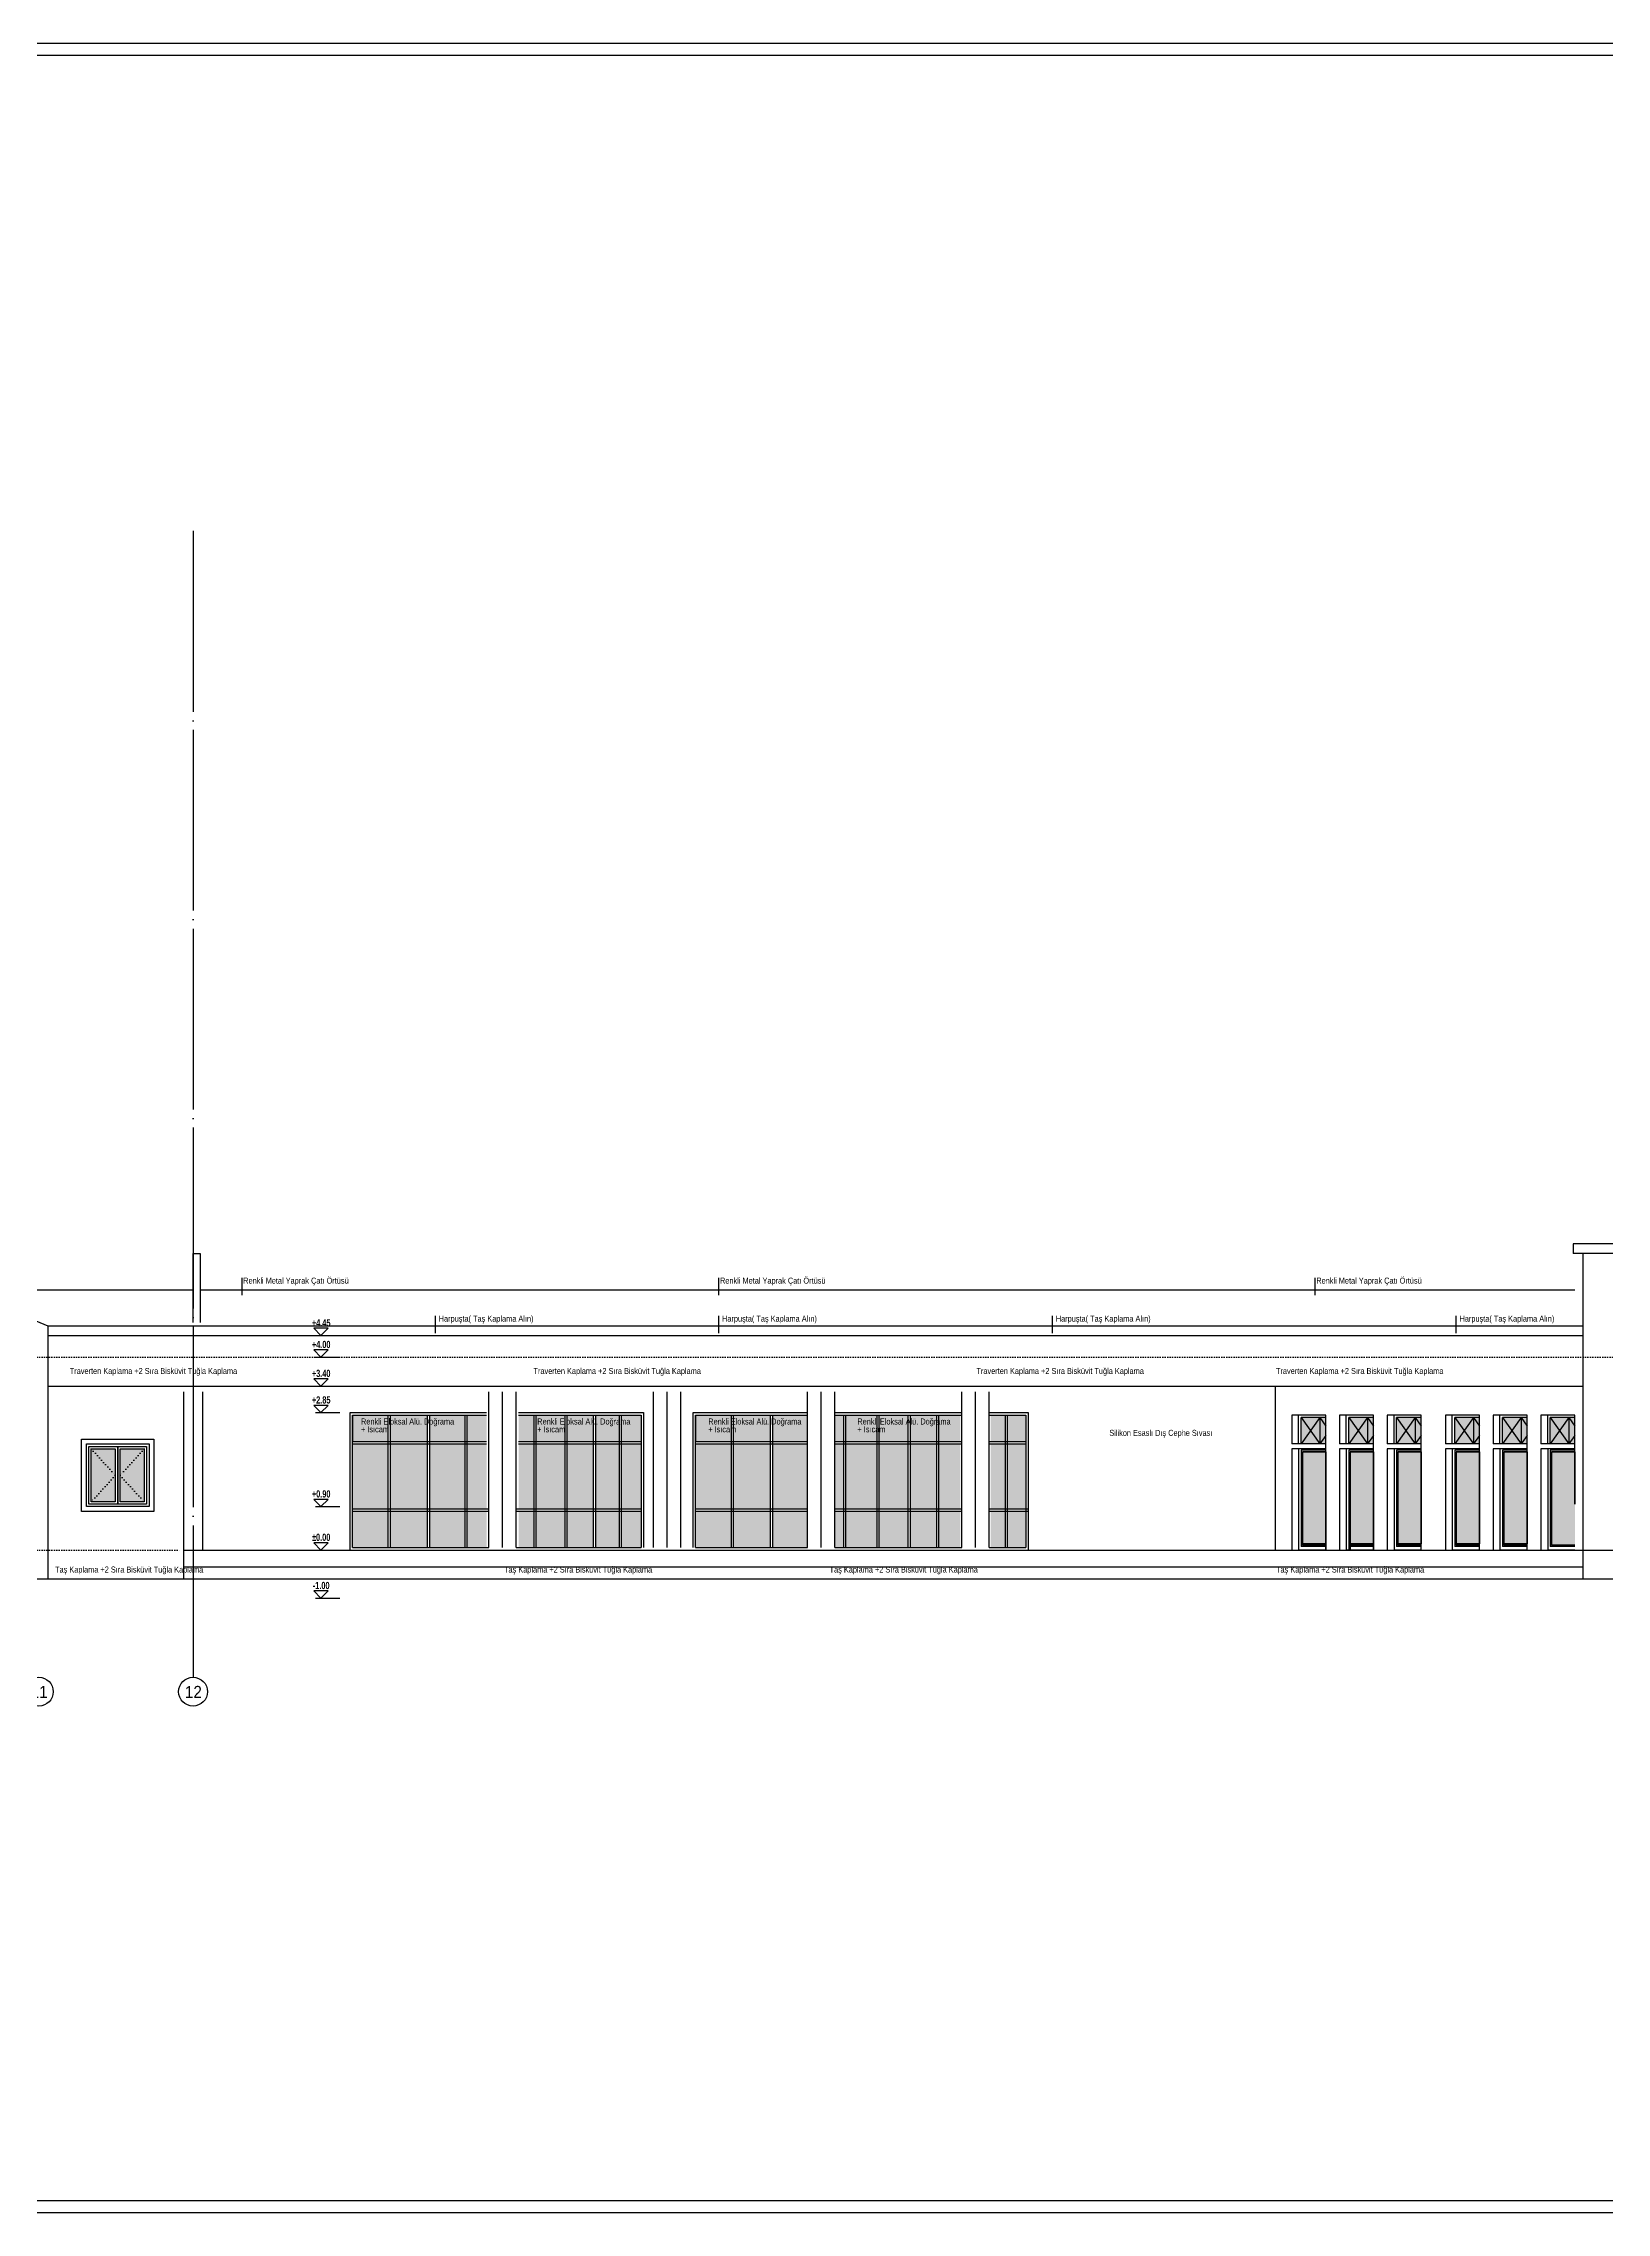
# Model space of a CAD drawing. Extents: x 460786 to 545292, y 30998 to 41694.
# Drawn here: x 539254 to 542498, y 37194 to 41694 of the extents above; entities that cross this region are included whole.
import ezdxf
from ezdxf.enums import TextEntityAlignment as Align

# ---------------------------------------------------------------- set-up
doc = ezdxf.new("R2010")
doc.units = 0
doc.header["$LTSCALE"] = 50
doc.header["$MEASUREMENT"] = 0
for name, pattern in [('DASHDOT', [5.5, 5, -0.25, 0, -0.25]), ('DASHED', [0.1, 0, -0.1]), ('DOT2', [0.125, 0, -0.125])]:
    doc.linetypes.add(name, pattern=pattern)
doc.layers.get('0').update_dxf_attribs({"linetype": 'CONTINUOUS'})
for name, color, linetype in [('A-Aks Balonu', 2, 'CONTINUOUS'), ('A-Aks Dikey', 12, 'DASHDOT'), ('A-Betonarme', 6, 'CONTINUOUS'), ('A-Cam', 160, 'CONTINUOUS'), ('A-Dash', 9, 'DASHED'), ('A-Gör 2', 40, 'CONTINUOUS'), ('A-Gör 3', 25, 'CONTINUOUS'), ('A-Gör 4', 75, 'CONTINUOUS'), ('A-Kot', 3, 'CONTINUOUS'), ('A-Lejant', 23, 'CONTINUOUS'), ('A-Solid', 254, 'CONTINUOUS'), ('A-Yazı 1', 200, 'CONTINUOUS'), ('A-Yazı 2', 205, 'CONTINUOUS')]:
    doc.layers.add(name, color=color, linetype=linetype)
doc.styles.add('blkan', font='arial.ttf', dxfattribs={"width": 0.9, "height": 12.5})
doc.styles.get("Standard").update_dxf_attribs({"font": 'arial.ttf', "width": 0.9})
doc.styles.add('YAZI', font='arialbd.ttf', dxfattribs={"width": 0.9, "height": 150})

# ---------------------------------------------------------------- blocks, each defined once
blk = doc.blocks.new('aks')
blk.add_circle((-0.8, 38.6), 60)
at = {"width": 0.9}
blk.add_attdef('AKSNO', text='', height=50, dxfattribs=at).set_placement((-0.8, 38.6), align=Align.MIDDLE_CENTER)
blk = doc.blocks.new('kot-k')
for p, q in [((9.4, 0), (-32.7, 0)), ((-12.6, 12.6), (12.6, 12.6)), ((0, 0), (-12.6, 12.6)), ((0, 0), (12.6, 12.6))]:
    blk.add_line(p, q)
at = {"style": 'YAZI', "width": 0.7}
blk.add_attdef('KOT', text='', height=12.5, dxfattribs=at).set_placement((0, 22), align=Align.MIDDLE_CENTER)

msp = doc.modelspace()

# ---------------------------------------------------------------- hatches: boundary and pattern name
at = {"layer": 'A-Solid'}
h = msp.add_hatch(color=256, dxfattribs=at)
h.dxf.hatch_style = 1
h.paths.add_polyline_path([(539969.19, 38848.33), (539895.49, 38848.33), (539895.49, 38793.33), (539969.19, 38793.33)])
h.paths.add_polyline_path([(540050.54, 38848.33), (539973.73, 38848.33), (539973.73, 38793.33), (540050.54, 38793.33)])
h.paths.add_polyline_path([(540128.36, 38848.33), (540055.08, 38848.33), (540055.08, 38793.33), (540128.36, 38793.33)])
h.paths.add_polyline_path([(540336.04, 38848.33), (540276.1, 38848.33), (540276.1, 38793.33), (540336.04, 38793.33)])
h.paths.add_polyline_path([(540173.69, 38793.33), (540173.69, 38848.33), (540132.9, 38848.33), (540132.9, 38793.33)])
h.paths.add_polyline_path([(540240.15, 38848.33), (540240.15, 38793.33), (540271.56, 38793.33), (540271.56, 38848.33)])
h.paths.add_polyline_path([(539969.19, 38648.33), (539895.49, 38648.33), (539895.49, 38573.33), (539919.87, 38573.33), (539969.19, 38573.33)])
h.paths.add_polyline_path([(539895.49, 38653.33), (539969.19, 38653.33), (539969.19, 38788.33), (539895.49, 38788.33)])
h.paths.add_polyline_path([(540050.54, 38648.33), (539973.73, 38648.33), (539973.73, 38573.33), (540026.46, 38573.33), (540050.54, 38573.33)])
h.paths.add_polyline_path([(539973.73, 38653.33), (540050.54, 38653.33), (540050.54, 38788.33), (539973.73, 38788.33)])
h.paths.add_polyline_path([(540128.36, 38648.33), (540055.08, 38648.33), (540055.08, 38573.33), (540128.36, 38573.33)])
h.paths.add_polyline_path([(540055.08, 38653.33), (540128.36, 38653.33), (540128.36, 38788.33), (540055.08, 38788.33)])
h.paths.add_polyline_path([(540173.69, 38648.33), (540132.9, 38648.33), (540132.9, 38573.33), (540168.39, 38573.33), (540173.69, 38573.33)])
h.paths.add_polyline_path([(540132.9, 38653.33), (540173.69, 38653.33), (540173.69, 38788.33), (540132.9, 38788.33)])
h.paths.add_polyline_path([(540271.56, 38648.33), (540240.15, 38648.33), (540240.15, 38573.33), (540256.52, 38573.33), (540271.56, 38573.33)])
h.paths.add_polyline_path([(540240.15, 38653.33), (540271.56, 38653.33), (540271.56, 38788.33), (540240.15, 38788.33)])
h.paths.add_polyline_path([(540336.04, 38648.33), (540276.1, 38648.33), (540276.1, 38573.33), (540331.55, 38573.33), (540336.04, 38573.33)])
h.paths.add_polyline_path([(540276.1, 38653.33), (540336.04, 38653.33), (540336.04, 38788.33), (540276.1, 38788.33)])
h = msp.add_hatch(color=256, dxfattribs=at)
h.dxf.hatch_style = 1
h.paths.add_polyline_path([(540395.25, 38848.33), (540340.59, 38848.33), (540340.59, 38793.33), (540395.25, 38793.33)])
h.paths.add_polyline_path([(540448.81, 38848.33), (540399.79, 38848.33), (540399.79, 38793.33), (540448.81, 38793.33)])
h.paths.add_polyline_path([(540494.82, 38848.33), (540453.36, 38848.33), (540453.36, 38793.33), (540494.82, 38793.33)])
h.paths.add_polyline_path([(540395.25, 38648.33), (540340.59, 38648.33), (540340.59, 38573.33), (540395.25, 38573.33)])
h.paths.add_polyline_path([(540340.59, 38653.33), (540395.25, 38653.33), (540395.25, 38788.33), (540340.59, 38788.33)])
h.paths.add_polyline_path([(540448.81, 38648.33), (540399.79, 38648.33), (540399.79, 38573.33), (540448.81, 38573.33)])
h.paths.add_polyline_path([(540399.79, 38653.33), (540448.81, 38653.33), (540448.81, 38788.33), (540399.79, 38788.33)])
h.paths.add_polyline_path([(540494.82, 38648.33), (540453.36, 38648.33), (540453.36, 38573.33), (540494.82, 38573.33)])
h.paths.add_polyline_path([(540453.36, 38653.33), (540494.82, 38653.33), (540494.82, 38788.33), (540453.36, 38788.33)])
h = msp.add_hatch(color=256, dxfattribs=at)
h.dxf.hatch_style = 1
h.paths.add_polyline_path([(540681.17, 38848.33), (540607.46, 38848.33), (540607.46, 38793.33), (540681.17, 38793.33)])
h.paths.add_polyline_path([(540762.51, 38848.33), (540685.71, 38848.33), (540685.71, 38793.33), (540762.51, 38793.33)])
h.paths.add_polyline_path([(540983.53, 38848.33), (540918.7, 38848.33), (540918.7, 38793.33), (540983.53, 38793.33)])
h.paths.add_polyline_path([(541048.02, 38848.33), (540988.07, 38848.33), (540988.07, 38793.33), (541048.02, 38793.33)])
h.paths.add_polyline_path([(540896.4, 38848.33), (540896.4, 38793.33), (540914.16, 38793.33), (540914.16, 38848.33)])
h.paths.add_polyline_path([(540839.83, 38793.33), (540839.83, 38848.33), (540767.05, 38848.33), (540767.05, 38793.33)])
h.paths.add_polyline_path([(540681.17, 38648.33), (540607.46, 38648.33), (540607.46, 38573.33), (540681.17, 38573.33)])
h.paths.add_polyline_path([(540607.46, 38653.33), (540681.17, 38653.33), (540681.17, 38788.33), (540607.46, 38788.33)])
h.paths.add_polyline_path([(540685.71, 38653.33), (540762.51, 38653.33), (540762.51, 38788.33), (540685.71, 38788.33)])
h.paths.add_polyline_path([(540762.51, 38648.33), (540685.71, 38648.33), (540685.71, 38573.33), (540753.69, 38573.33), (540762.51, 38573.33)])
h.paths.add_polyline_path([(540839.83, 38648.33), (540767.05, 38648.33), (540767.05, 38573.33), (540820.26, 38573.33), (540839.83, 38573.33)])
h.paths.add_polyline_path([(540767.05, 38653.33), (540839.83, 38653.33), (540839.83, 38788.33), (540767.05, 38788.33)])
h.paths.add_polyline_path([(540918.7, 38653.33), (540983.53, 38653.33), (540983.53, 38788.33), (540918.7, 38788.33)])
h.paths.add_polyline_path([(540983.53, 38648.33), (540918.7, 38648.33), (540918.7, 38573.33), (540983.53, 38573.33)])
h.paths.add_polyline_path([(540896.4, 38653.33), (540914.16, 38653.33), (540914.16, 38788.33), (540896.4, 38788.33)])
h.paths.add_polyline_path([(540914.16, 38648.33), (540896.4, 38648.33), (540896.4, 38573.33), (540914.16, 38573.33)])
h.paths.add_polyline_path([(540988.07, 38653.33), (541048.02, 38653.33), (541048.02, 38788.33), (540988.07, 38788.33)])
h.paths.add_polyline_path([(541048.02, 38648.33), (540988.07, 38648.33), (540988.07, 38573.33), (541000.33, 38573.33), (541048.02, 38573.33)])
h = msp.add_hatch(color=256, dxfattribs=at)
h.dxf.hatch_style = 1
h.paths.add_polyline_path([(541107.23, 38848.33), (541052.56, 38848.33), (541052.56, 38793.33), (541107.23, 38793.33)])
h.paths.add_polyline_path([(541292.55, 38848.33), (541254.24, 38848.33), (541254.24, 38793.33), (541292.55, 38793.33)])
h.paths.add_polyline_path([(541219.72, 38848.33), (541219.72, 38793.33), (541249.7, 38793.33), (541249.7, 38848.33)])
h.paths.add_polyline_path([(541157.15, 38793.33), (541157.15, 38848.33), (541111.77, 38848.33), (541111.77, 38793.33)])
h.paths.add_polyline_path([(541052.56, 38653.33), (541107.23, 38653.33), (541107.23, 38788.33), (541052.56, 38788.33)])
h.paths.add_polyline_path([(541107.23, 38648.33), (541052.56, 38648.33), (541052.56, 38573.33), (541074.01, 38573.33), (541107.23, 38573.33)])
h.paths.add_polyline_path([(541111.77, 38653.33), (541157.15, 38653.33), (541157.15, 38788.33), (541111.77, 38788.33)])
h.paths.add_polyline_path([(541157.15, 38648.33), (541111.77, 38648.33), (541111.77, 38573.33), (541140.58, 38573.33), (541157.15, 38573.33)])
h.paths.add_polyline_path([(541249.7, 38648.33), (541219.72, 38648.33), (541219.72, 38573.33), (541249.7, 38573.33)])
h.paths.add_polyline_path([(541219.72, 38653.33), (541249.7, 38653.33), (541249.7, 38788.33), (541219.72, 38788.33)])
h.paths.add_polyline_path([(541254.24, 38653.33), (541292.55, 38653.33), (541292.55, 38788.33), (541254.24, 38788.33)])
h.paths.add_polyline_path([(541292.55, 38648.33), (541254.24, 38648.33), (541254.24, 38573.33), (541292.55, 38573.33)])
h = msp.add_hatch(color=256, dxfattribs=at)
h.dxf.hatch_style = 1
h.paths.add_polyline_path([(541902.77, 38843.33), (541883.27, 38815.83), (541863.78, 38843.33)])
h.paths.add_polyline_path([(541902.77, 38788.33), (541863.78, 38788.33), (541883.27, 38815.83)])
h.paths.add_polyline_path([(541863.78, 38843.33), (541883.27, 38815.83), (541863.78, 38788.33)])
h.paths.add_polyline_path([(541902.77, 38788.33), (541883.27, 38815.83), (541902.77, 38843.33)])
h.paths.add_polyline_path([(541915.34, 38806.06), (541915.34, 38788.33), (541902.77, 38788.33)], flags=17)
h.paths.add_polyline_path([(541915.34, 38806.06), (541902.77, 38788.33), (541902.77, 38843.33), (541915.34, 38825.6)])
h.paths.add_polyline_path([(541902.77, 38843.33), (541915.34, 38843.33), (541915.34, 38825.6)], flags=17)
edge = h.paths.add_edge_path()
edge.add_line((541880.92, 38581.33), (541866.78, 38581.33))
edge.add_line((541866.78, 38663.33), (541866.78, 38772.33))
edge.add_line((541866.78, 38772.33), (541915.34, 38772.33))
edge.add_line((541915.34, 38772.33), (541915.34, 38581.33))
edge.add_line((541915.34, 38581.33), (541880.92, 38581.33))
h = msp.add_hatch(color=256, dxfattribs=at)
h.dxf.hatch_style = 1
h.paths.add_polyline_path([(542001.77, 38843.33), (541982.27, 38815.83), (541962.77, 38843.33)])
h.paths.add_polyline_path([(542001.77, 38788.33), (541962.77, 38788.33), (541982.27, 38815.83)])
h.paths.add_polyline_path([(541962.77, 38843.33), (541982.27, 38815.83), (541962.77, 38788.33)])
h.paths.add_polyline_path([(542001.77, 38788.33), (541982.27, 38815.83), (542001.77, 38843.33)])
h.paths.add_polyline_path([(542014.34, 38806.06), (542014.34, 38788.33), (542001.77, 38788.33)], flags=17)
h.paths.add_polyline_path([(542014.34, 38806.06), (542001.77, 38788.33), (542001.77, 38843.33), (542014.34, 38825.6)])
h.paths.add_polyline_path([(542001.77, 38843.33), (542014.34, 38843.33), (542014.34, 38825.6)], flags=17)
edge = h.paths.add_edge_path()
edge.add_line((541979.91, 38581.33), (541965.77, 38581.33))
edge.add_line((541965.77, 38663.33), (541965.77, 38772.33))
edge.add_line((541965.77, 38772.33), (542014.34, 38772.33))
edge.add_line((542014.34, 38772.33), (542014.34, 38581.33))
edge.add_line((542014.34, 38581.33), (541979.91, 38581.33))
h = msp.add_hatch(color=256, dxfattribs=at)
h.dxf.hatch_style = 1
h.paths.add_polyline_path([(542100.76, 38843.33), (542081.26, 38815.83), (542061.77, 38843.33)])
h.paths.add_polyline_path([(542100.76, 38788.33), (542061.77, 38788.33), (542081.26, 38815.83)])
h.paths.add_polyline_path([(542061.77, 38843.33), (542081.26, 38815.83), (542061.77, 38788.33)])
h.paths.add_polyline_path([(542100.76, 38788.33), (542081.26, 38815.83), (542100.76, 38843.33)])
h.paths.add_polyline_path([(542113.33, 38806.06), (542113.33, 38788.33), (542100.76, 38788.33)], flags=17)
h.paths.add_polyline_path([(542113.33, 38806.06), (542100.76, 38788.33), (542100.76, 38843.33), (542113.33, 38825.6)])
h.paths.add_polyline_path([(542100.76, 38843.33), (542113.33, 38843.33), (542113.33, 38825.6)], flags=17)
edge = h.paths.add_edge_path()
edge.add_line((542078.91, 38581.33), (542064.77, 38581.33))
edge.add_line((542064.77, 38663.33), (542064.77, 38772.33))
edge.add_line((542064.77, 38772.33), (542113.33, 38772.33))
edge.add_line((542113.33, 38772.33), (542113.33, 38581.33))
edge.add_line((542113.33, 38581.33), (542078.91, 38581.33))
h = msp.add_hatch(color=256, dxfattribs=at)
h.dxf.hatch_style = 1
h.paths.add_polyline_path([(542221.68, 38843.33), (542202.18, 38815.83), (542182.68, 38843.33)])
h.paths.add_polyline_path([(542221.68, 38788.33), (542182.68, 38788.33), (542202.18, 38815.83)])
h.paths.add_polyline_path([(542182.68, 38843.33), (542202.18, 38815.83), (542182.68, 38788.33)])
h.paths.add_polyline_path([(542221.68, 38788.33), (542202.18, 38815.83), (542221.68, 38843.33)])
h.paths.add_polyline_path([(542234.25, 38806.06), (542234.25, 38788.33), (542221.68, 38788.33)], flags=17)
h.paths.add_polyline_path([(542234.25, 38806.06), (542221.68, 38788.33), (542221.68, 38843.33), (542234.25, 38825.6)])
h.paths.add_polyline_path([(542221.68, 38843.33), (542234.25, 38843.33), (542234.25, 38825.6)], flags=17)
edge = h.paths.add_edge_path()
edge.add_line((542199.82, 38581.33), (542185.68, 38581.33))
edge.add_line((542185.68, 38663.33), (542185.68, 38772.33))
edge.add_line((542185.68, 38772.33), (542234.25, 38772.33))
edge.add_line((542234.25, 38772.33), (542234.25, 38581.33))
edge.add_line((542234.25, 38581.33), (542199.82, 38581.33))
h = msp.add_hatch(color=256, dxfattribs=at)
h.dxf.hatch_style = 1
h.paths.add_polyline_path([(542320.67, 38843.33), (542301.17, 38815.83), (542281.68, 38843.33)])
h.paths.add_polyline_path([(542320.67, 38788.33), (542281.68, 38788.33), (542301.17, 38815.83)])
h.paths.add_polyline_path([(542281.68, 38843.33), (542301.17, 38815.83), (542281.68, 38788.33)])
h.paths.add_polyline_path([(542320.67, 38788.33), (542301.17, 38815.83), (542320.67, 38843.33)])
h.paths.add_polyline_path([(542333.24, 38806.06), (542333.24, 38788.33), (542320.67, 38788.33)], flags=17)
h.paths.add_polyline_path([(542333.24, 38806.06), (542320.67, 38788.33), (542320.67, 38843.33), (542333.24, 38825.6)])
h.paths.add_polyline_path([(542320.67, 38843.33), (542333.24, 38843.33), (542333.24, 38825.6)], flags=17)
edge = h.paths.add_edge_path()
edge.add_line((542298.82, 38581.33), (542284.68, 38581.33))
edge.add_line((542284.68, 38663.33), (542284.68, 38772.33))
edge.add_line((542284.68, 38772.33), (542333.24, 38772.33))
edge.add_line((542333.24, 38772.33), (542333.24, 38581.33))
edge.add_line((542333.24, 38581.33), (542298.82, 38581.33))
h = msp.add_hatch(color=256, dxfattribs=at)
h.dxf.hatch_style = 1
h.paths.add_polyline_path([(542419.67, 38843.33), (542400.17, 38815.83), (542380.67, 38843.33)])
h.paths.add_polyline_path([(542419.67, 38788.33), (542380.67, 38788.33), (542400.17, 38815.83)])
h.paths.add_polyline_path([(542380.67, 38843.33), (542400.17, 38815.83), (542380.67, 38788.33)])
h.paths.add_polyline_path([(542419.67, 38788.33), (542400.17, 38815.83), (542419.67, 38843.33)])
h.paths.add_polyline_path([(542432.24, 38806.06), (542432.24, 38788.33), (542419.67, 38788.33)], flags=17)
h.paths.add_polyline_path([(542432.24, 38806.06), (542419.67, 38788.33), (542419.67, 38843.33), (542432.24, 38825.6)])
h.paths.add_polyline_path([(542419.67, 38843.33), (542432.24, 38843.33), (542432.24, 38825.6)], flags=17)
edge = h.paths.add_edge_path()
edge.add_line((542397.81, 38581.33), (542383.67, 38581.33))
edge.add_line((542383.67, 38663.33), (542383.67, 38772.33))
edge.add_line((542383.67, 38772.33), (542432.24, 38772.33))
edge.add_line((542432.24, 38772.33), (542432.24, 38581.33))
edge.add_line((542432.24, 38581.33), (542397.81, 38581.33))
h = msp.add_hatch(color=256, dxfattribs=at)
h.dxf.hatch_style = 1
h.paths.add_polyline_path([(539353.42, 38668.33), (539403.42, 38668.33), (539403.42, 38778.33), (539353.42, 38778.33)])
h.paths.add_polyline_path([(539413.42, 38668.33), (539463.42, 38668.33), (539463.42, 38778.33), (539413.42, 38778.33)])
h = msp.add_hatch(color=256, dxfattribs=at)
h.dxf.hatch_style = 1
h.paths.add_polyline_path([(541866.78, 38581.33), (541915.34, 38581.33), (541915.34, 38772.33), (541866.78, 38772.33)])
h = msp.add_hatch(color=256, dxfattribs=at)
h.dxf.hatch_style = 1
h.paths.add_polyline_path([(541965.77, 38581.33), (542014.34, 38581.33), (542014.34, 38772.33), (541965.77, 38772.33)])
h = msp.add_hatch(color=256, dxfattribs=at)
h.dxf.hatch_style = 1
h.paths.add_polyline_path([(542100.76, 38581.33), (542100.76, 38581.33), (542113.33, 38581.33), (542113.33, 38772.33), (542064.77, 38772.33), (542064.77, 38581.33)])
h = msp.add_hatch(color=256, dxfattribs=at)
h.dxf.hatch_style = 1
h.paths.add_polyline_path([(542185.68, 38772.33), (542185.68, 38581.33), (542234.25, 38581.33), (542234.25, 38772.33)])
h = msp.add_hatch(color=256, dxfattribs=at)
h.dxf.hatch_style = 1
h.paths.add_polyline_path([(542284.68, 38772.33), (542284.68, 38581.33), (542333.24, 38581.33), (542333.24, 38772.33)])
h = msp.add_hatch(color=256, dxfattribs=at)
h.dxf.hatch_style = 1
h.paths.add_polyline_path([(542383.67, 38578.33), (542432.24, 38578.33), (542432.24, 38772.33), (542383.67, 38772.33)])

# ---------------------------------------------------------------- linework, layer by layer
at = {"layer": 'A-Aks Dikey', "ltscale": 1.5}
msp.add_line((539564.67, 40682.38), (539564.67, 38304.48), dxfattribs=at)
at = {"layer": 'A-Betonarme'}
for p, q in [((538624.67, 38508.33), (539545.31, 38508.33)), ((539545.31, 38508.33), (543770.02, 38508.33))]:
    msp.add_line(p, q, dxfattribs=at)
at = {"layer": 'A-Cam'}
for p, q in [((539890.49, 38853.33), (540173.69, 38853.33)), ((539895.49, 38848.33), (539895.49, 38793.33)), ((539969.19, 38848.33), (539969.19, 38573.33)), ((539973.73, 38848.33), (539973.73, 38573.33)), ((540050.54, 38848.33), (540050.54, 38573.33)), ((540055.08, 38848.33), (540055.08, 38573.33)), ((540128.36, 38848.33), (540128.36, 38573.33)), ((540132.9, 38848.33), (540132.9, 38573.33)), ((540240.15, 38853.33), (540499.36, 38853.33)), ((540271.56, 38848.33), (540271.56, 38573.33)), ((540276.1, 38848.33), (540276.1, 38573.33)), ((540336.04, 38848.33), (540336.04, 38573.33)), ((540340.59, 38848.33), (540340.59, 38573.33)), ((540395.25, 38848.33), (540395.25, 38573.33)), ((540399.79, 38848.33), (540399.79, 38573.33)), ((540448.81, 38848.33), (540448.81, 38573.33)), ((540453.36, 38848.33), (540453.36, 38573.33)), ((540494.82, 38848.33), (540494.82, 38573.33)), ((540499.36, 38853.33), (540499.36, 38573.33)), ((540602.46, 38853.33), (540839.83, 38853.33)), ((540607.46, 38848.33), (540607.46, 38793.33)), ((540681.17, 38848.33), (540681.17, 38573.33)), ((540685.71, 38848.33), (540685.71, 38573.33)), ((540762.51, 38848.33), (540762.51, 38573.33)), ((540767.05, 38848.33), (540767.05, 38573.33)), ((540896.4, 38853.33), (541160.15, 38853.33)), ((540914.16, 38848.33), (540914.16, 38573.33)), ((540918.7, 38848.33), (540918.7, 38573.33)), ((540983.53, 38848.33), (540983.53, 38573.33)), ((540988.07, 38848.33), (540988.07, 38573.33)), ((541048.02, 38848.33), (541048.02, 38573.33)), ((541052.56, 38848.33), (541052.56, 38573.33)), ((541107.23, 38848.33), (541107.23, 38573.33)), ((541111.77, 38848.33), (541111.77, 38573.33)), ((541216.72, 38853.33), (541297.55, 38853.33)), ((541249.7, 38848.33), (541249.7, 38573.33)), ((541254.24, 38848.33), (541254.24, 38573.33)), ((541863.78, 38788.33), (541863.78, 38843.33)), ((541915.34, 38843.33), (541863.78, 38843.33)), ((541902.77, 38843.33), (541863.78, 38788.33)), ((541863.78, 38843.33), (541902.77, 38788.33)), ((541902.77, 38843.33), (541902.77, 38788.33)), ((541902.77, 38843.33), (541902.77, 38788.33)), ((541902.77, 38843.33), (541915.34, 38825.6)), ((541962.77, 38788.33), (541962.77, 38843.33)), ((542014.34, 38843.33), (541962.77, 38843.33)), ((542001.77, 38843.33), (541962.77, 38788.33)), ((541962.77, 38843.33), (542001.77, 38788.33)), ((542001.77, 38843.33), (542001.77, 38788.33)), ((542001.77, 38843.33), (542001.77, 38788.33)), ((542001.77, 38843.33), (542014.34, 38825.6)), ((542061.77, 38788.33), (542061.77, 38843.33)), ((542113.33, 38843.33), (542061.77, 38843.33)), ((542100.76, 38843.33), (542061.77, 38788.33)), ((542061.77, 38843.33), (542100.76, 38788.33)), ((542100.76, 38843.33), (542100.76, 38788.33)), ((542100.76, 38843.33), (542100.76, 38788.33)), ((542100.76, 38843.33), (542113.33, 38825.6)), ((542182.68, 38788.33), (542182.68, 38843.33)), ((542234.25, 38843.33), (542182.68, 38843.33)), ((542221.68, 38843.33), (542182.68, 38788.33)), ((542182.68, 38843.33), (542221.68, 38788.33)), ((542221.68, 38843.33), (542221.68, 38788.33)), ((542221.68, 38843.33), (542221.68, 38788.33)), ((542221.68, 38843.33), (542234.25, 38825.6)), ((542281.68, 38788.33), (542281.68, 38843.33)), ((542333.24, 38843.33), (542281.68, 38843.33)), ((542320.67, 38843.33), (542281.68, 38788.33)), ((542281.68, 38843.33), (542320.67, 38788.33)), ((542320.67, 38843.33), (542320.67, 38788.33)), ((542320.67, 38843.33), (542320.67, 38788.33)), ((542320.67, 38843.33), (542333.24, 38825.6)), ((542380.67, 38788.33), (542380.67, 38843.33)), ((542432.24, 38843.33), (542380.67, 38843.33)), ((542419.67, 38843.33), (542380.67, 38788.33)), ((542380.67, 38843.33), (542419.67, 38788.33)), ((542419.67, 38843.33), (542419.67, 38788.33)), ((542419.67, 38843.33), (542419.67, 38788.33)), ((542419.67, 38843.33), (542432.24, 38825.6)), ((539895.49, 38793.33), (540173.69, 38793.33)), ((540240.15, 38793.33), (540494.82, 38793.33)), ((540607.46, 38793.33), (540839.83, 38793.33)), ((540896.4, 38793.33), (541160.15, 38793.33)), ((541216.72, 38793.33), (541292.55, 38793.33)), ((541915.34, 38806.06), (541902.77, 38788.33)), ((542014.34, 38806.06), (542001.77, 38788.33)), ((542113.33, 38806.06), (542100.76, 38788.33)), ((542234.25, 38806.06), (542221.68, 38788.33)), ((542333.24, 38806.06), (542320.67, 38788.33)), ((542432.24, 38806.06), (542419.67, 38788.33)), ((539895.49, 38788.33), (540173.69, 38788.33)), ((540240.15, 38788.33), (540494.82, 38788.33)), ((540607.46, 38788.33), (540839.83, 38788.33)), ((540896.4, 38788.33), (541160.15, 38788.33)), ((541216.72, 38788.33), (541292.55, 38788.33)), ((541863.78, 38775.33), (541863.78, 38575.33)), ((541866.78, 38772.33), (541866.78, 38578.33)), ((541962.77, 38775.33), (541962.77, 38568.33)), ((541965.77, 38772.33), (541965.77, 38568.33)), ((542061.77, 38775.33), (542061.77, 38575.33)), ((542064.77, 38772.33), (542064.77, 38578.33)), ((542182.68, 38775.33), (542182.68, 38575.33)), ((542185.68, 38772.33), (542185.68, 38578.33)), ((542281.68, 38775.33), (542281.68, 38575.33)), ((542284.68, 38772.33), (542284.68, 38578.33)), ((542380.67, 38775.33), (542380.67, 38575.33)), ((542383.67, 38772.33), (542383.67, 38578.33)), ((540178.69, 38653.33), (539895.49, 38653.33)), ((540178.69, 38648.33), (539895.49, 38648.33)), ((540494.82, 38653.33), (540235.26, 38653.33)), ((540494.82, 38648.33), (540235.26, 38648.33)), ((540839.83, 38653.33), (540607.46, 38653.33)), ((540839.83, 38648.33), (540607.46, 38648.33)), ((541160.15, 38653.33), (540896.4, 38653.33)), ((541160.15, 38648.33), (540896.4, 38648.33)), ((541297.55, 38653.33), (541216.72, 38653.33)), ((541297.55, 38648.33), (541216.72, 38648.33)), ((539895.49, 38573.33), (540178.69, 38573.33)), ((540235.26, 38573.33), (540494.82, 38573.33)), ((540607.46, 38573.33), (540839.83, 38573.33)), ((540896.4, 38573.33), (541160.15, 38573.33)), ((541216.72, 38573.33), (541292.55, 38573.33)), ((541915.34, 38575.33), (541863.78, 38575.33)), ((541915.34, 38581.33), (541866.78, 38581.33)), ((541915.34, 38578.33), (541866.78, 38578.33)), ((542014.34, 38575.33), (541962.77, 38575.33)), ((542014.34, 38581.33), (541965.77, 38581.33)), ((542014.34, 38578.33), (541965.77, 38578.33)), ((542113.33, 38575.33), (542061.77, 38575.33)), ((542113.33, 38581.33), (542064.77, 38581.33)), ((542113.33, 38578.33), (542064.77, 38578.33)), ((542113.33, 38581.33), (542100.76, 38581.33)), ((542113.33, 38578.33), (542100.76, 38578.33)), ((542113.33, 38575.33), (542100.76, 38575.33)), ((542234.25, 38575.33), (542182.68, 38575.33)), ((542234.25, 38578.33), (542185.68, 38578.33)), ((542234.25, 38581.33), (542199.82, 38581.33)), ((542333.24, 38575.33), (542281.68, 38575.33)), ((542333.24, 38578.33), (542284.68, 38578.33)), ((542333.24, 38581.33), (542298.82, 38581.33)), ((542432.24, 38575.33), (542380.67, 38575.33)), ((542432.24, 38578.33), (542383.67, 38578.33))]:
    msp.add_line(p, q, dxfattribs=at)
at = {"layer": 'A-Cam', "linetype": 'DOT2'}
for p, q in [((539353.42, 38778.33), (539403.42, 38723.33)), ((539463.42, 38778.33), (539413.42, 38723.33)), ((539403.42, 38723.33), (539353.42, 38668.33)), ((539413.42, 38723.33), (539463.42, 38668.33))]:
    msp.add_line(p, q, dxfattribs=at)
at = {"layer": 'A-Cam'}
for points in [[(539890.49, 38568.33), (539890.49, 38853.33)], [(539895.49, 38573.33), (539895.49, 38848.33), (540173.69, 38848.33)], [(540240.15, 38848.33), (540494.82, 38848.33)], [(540602.46, 38573.33), (540602.46, 38853.33)], [(540607.46, 38573.33), (540607.46, 38848.33), (540839.83, 38848.33)], [(540896.4, 38848.33), (541160.15, 38848.33)], [(541216.72, 38848.33), (541292.55, 38848.33), (541292.55, 38573.33)], [(541297.55, 38853.33), (541297.55, 38568.33)], [(539408.42, 38663.33), (539348.42, 38663.33), (539348.42, 38783.33), (539408.42, 38783.33), (539408.42, 38663.33)], [(539408.42, 38783.33), (539468.42, 38783.33), (539468.42, 38663.33), (539408.42, 38663.33), (539408.42, 38783.33)], [(541915.34, 38775.33), (541863.78, 38775.33)], [(541915.34, 38772.33), (541866.78, 38772.33)], [(542014.34, 38775.33), (541962.77, 38775.33)], [(542014.34, 38772.33), (541965.77, 38772.33)], [(542113.33, 38775.33), (542061.77, 38775.33)], [(542113.33, 38772.33), (542064.77, 38772.33)], [(542234.25, 38775.33), (542182.68, 38775.33)], [(542234.25, 38772.33), (542185.68, 38772.33)], [(542333.24, 38775.33), (542281.68, 38775.33)], [(542333.24, 38772.33), (542284.68, 38772.33)], [(542432.24, 38775.33), (542380.67, 38775.33)], [(542432.24, 38772.33), (542383.67, 38772.33)]]:
    msp.add_lwpolyline(points, dxfattribs=at)
at = {"layer": 'A-Dash'}
for p, q in [((536385.17, 38968.33), (544820.85, 38968.33)), ((536385.17, 38568.33), (539541.51, 38568.33)), ((540569.05, 38568.33), (544820.85, 38568.33))]:
    msp.add_line(p, q, dxfattribs=at)
at = {"layer": 'A-Gör 2'}
for p, q in [((544858.52, 39203.33), (542428.55, 39203.33)), ((542428.55, 39203.33), (542428.55, 39183.33)), ((539564.67, 39040.37), (539564.67, 39183.33)), ((539564.67, 39183.33), (539579.67, 39183.33)), ((539579.67, 39183.33), (539579.67, 39040.37)), ((544858.52, 39183.33), (542428.55, 39183.33)), ((539084.1, 39108.33), (539263.54, 39033.33)), ((539263.54, 39033.33), (539263.54, 38508.33)), ((539263.54, 39033.33), (542448.55, 39033.33)), ((539263.54, 39013.33), (542448.55, 39013.33)), ((539263.54, 38908.33), (542448.55, 38908.33)), ((541844.63, 38848.33), (541844.63, 38788.33)), ((541915.34, 38848.33), (541844.63, 38848.33)), ((541858.78, 38788.33), (541858.78, 38848.33)), ((541915.34, 38568.33), (541915.34, 38848.33)), ((541943.63, 38848.33), (541943.63, 38788.33)), ((542014.34, 38848.33), (541943.63, 38848.33)), ((541957.77, 38788.33), (541957.77, 38848.33)), ((542014.34, 38568.33), (542014.34, 38848.33)), ((542042.62, 38848.33), (542042.62, 38788.33)), ((542113.33, 38848.33), (542042.62, 38848.33)), ((542056.77, 38788.33), (542056.77, 38848.33)), ((542113.33, 38568.33), (542113.33, 38848.33)), ((542163.54, 38848.33), (542163.54, 38788.33)), ((542234.25, 38848.33), (542163.54, 38848.33)), ((542177.68, 38788.33), (542177.68, 38848.33)), ((542234.25, 38568.33), (542234.25, 38848.33)), ((542262.53, 38848.33), (542262.53, 38788.33)), ((542333.24, 38848.33), (542262.53, 38848.33)), ((542276.68, 38788.33), (542276.68, 38848.33)), ((542333.24, 38568.33), (542333.24, 38848.33)), ((542361.53, 38848.33), (542361.53, 38788.33)), ((542432.24, 38848.33), (542361.53, 38848.33)), ((542375.67, 38788.33), (542375.67, 38848.33)), ((542432.24, 38663.33), (542432.24, 38848.33)), ((541915.34, 38788.33), (541844.63, 38788.33)), ((541858.78, 38788.33), (541844.63, 38788.33)), ((541915.34, 38778.33), (541844.63, 38778.33)), ((541844.63, 38778.33), (541844.63, 38568.33)), ((541858.78, 38778.33), (541858.78, 38568.33)), ((542014.34, 38788.33), (541943.63, 38788.33)), ((541957.77, 38788.33), (541943.63, 38788.33)), ((542014.34, 38778.33), (541943.63, 38778.33)), ((541943.63, 38778.33), (541943.63, 38568.33)), ((541957.77, 38778.33), (541957.77, 38568.33)), ((542113.33, 38788.33), (542042.62, 38788.33)), ((542056.77, 38788.33), (542042.62, 38788.33)), ((542113.33, 38778.33), (542042.62, 38778.33)), ((542042.62, 38778.33), (542042.62, 38568.33)), ((542056.77, 38778.33), (542056.77, 38568.33)), ((542234.25, 38788.33), (542163.54, 38788.33)), ((542177.68, 38788.33), (542163.54, 38788.33)), ((542234.25, 38778.33), (542163.54, 38778.33)), ((542163.54, 38778.33), (542163.54, 38568.33)), ((542177.68, 38778.33), (542177.68, 38568.33)), ((542333.24, 38788.33), (542262.53, 38788.33)), ((542276.68, 38788.33), (542262.53, 38788.33)), ((542333.24, 38778.33), (542262.53, 38778.33)), ((542262.53, 38778.33), (542262.53, 38568.33)), ((542276.68, 38778.33), (542276.68, 38568.33)), ((542432.24, 38788.33), (542361.53, 38788.33)), ((542375.67, 38788.33), (542361.53, 38788.33)), ((542432.24, 38778.33), (542361.53, 38778.33)), ((542361.53, 38778.33), (542361.53, 38568.33)), ((542375.67, 38778.33), (542375.67, 38568.33)), ((539545.31, 38508.33), (539545.31, 38568.33)), ((539545.31, 38568.33), (542448.55, 38568.33)), ((541915.34, 38568.33), (541858.78, 38568.33)), ((542014.34, 38568.33), (541957.77, 38568.33)), ((542113.33, 38568.33), (542056.77, 38568.33)), ((542234.25, 38568.33), (542177.68, 38568.33)), ((542333.24, 38568.33), (542276.68, 38568.33)), ((542432.24, 38568.33), (542375.67, 38568.33)), ((542448.55, 38568.33), (543128.55, 38568.33))]:
    msp.add_line(p, q, dxfattribs=at)
for points in [[(539333.42, 38798.33), (539483.42, 38798.33), (539483.42, 38648.33), (539333.42, 38648.33)], [(539343.42, 38788.33), (539473.42, 38788.33), (539473.42, 38658.33), (539343.42, 38658.33)], [(542185.68, 38772.33), (542234.25, 38772.33), (542234.25, 38581.33), (542185.68, 38581.33)], [(542284.68, 38772.33), (542333.24, 38772.33), (542333.24, 38581.33), (542284.68, 38581.33)]]:
    msp.add_lwpolyline(points, close=True, dxfattribs=at)
for points in [[(541915.34, 38778.33), (541863.78, 38778.33)], [(541866.78, 38578.33), (541866.78, 38772.33), (541915.34, 38772.33), (541915.34, 38568.33)], [(542014.34, 38778.33), (541962.77, 38778.33)], [(541965.77, 38568.33), (541965.77, 38772.33), (542014.34, 38772.33), (542014.34, 38568.33)], [(542113.33, 38778.33), (542061.77, 38778.33)], [(542064.77, 38578.33), (542064.77, 38772.33), (542113.33, 38772.33), (542113.33, 38581.33), (542100.76, 38581.33)], [(542234.25, 38778.33), (542182.68, 38778.33)], [(542333.24, 38778.33), (542281.68, 38778.33)], [(542432.24, 38778.33), (542380.67, 38778.33)], [(542383.67, 38578.33), (542383.67, 38772.33), (542432.24, 38772.33), (542432.24, 38663.33)], [(542448.55, 38568.33), (542448.55, 38508.33)]]:
    msp.add_lwpolyline(points, dxfattribs=at)
at = {"layer": 'A-Gör 3'}
for p, q in [((542448.55, 39183.33), (542448.55, 38518.33)), ((539545.31, 38568.33), (539545.31, 38896.68)), ((539585.31, 38568.33), (539585.31, 38896.68)), ((540178.69, 38573.33), (540178.69, 38896.68)), ((540206.97, 38573.33), (540206.97, 38896.68)), ((540235.26, 38573.33), (540235.26, 38896.68)), ((540520.22, 38573.33), (540520.22, 38896.68)), ((540548.51, 38573.33), (540548.51, 38896.68)), ((540576.79, 38573.33), (540576.79, 38896.68)), ((540839.83, 38573.33), (540839.83, 38896.68)), ((540868.12, 38573.33), (540868.12, 38896.68)), ((540896.4, 38573.33), (540896.4, 38896.68)), ((541160.15, 38573.33), (541160.15, 38896.68)), ((541188.44, 38573.33), (541188.44, 38896.68)), ((541216.72, 38573.33), (541216.72, 38896.68)), ((541809.99, 38908.33), (541809.99, 38568.33))]:
    msp.add_line(p, q, dxfattribs=at)
for points in [[(539403.42, 38668.33), (539353.42, 38668.33), (539353.42, 38778.33), (539403.42, 38778.33)], [(539413.42, 38778.33), (539463.42, 38778.33), (539463.42, 38668.33), (539413.42, 38668.33)]]:
    msp.add_lwpolyline(points, close=True, dxfattribs=at)
at = {"layer": 'A-Gör 4'}
for p, q in [((539100.96, 39108.33), (539564.67, 39108.33)), ((539579.67, 39108.33), (542431.7, 39108.33)), ((539545.31, 38533.33), (542448.55, 38533.33))]:
    msp.add_line(p, q, dxfattribs=at)
at = {"layer": 'A-Lejant'}
msp.add_lwpolyline([(460786.15, 41693.81), (460786.15, 37193.81), (545291.84, 37193.81), (545291.84, 41693.81), (460786.15, 41693.81)], dxfattribs=at)
msp.add_lwpolyline([(460811.15, 41668.81), (460811.15, 37218.81), (545266.84, 37218.81), (545266.84, 41668.81)], close=True, dxfattribs=at)
at = {"layer": 'A-Yazı 2'}
for p, q in [((539665.67, 39132.71), (539665.67, 39096.83)), ((540655.08, 39132.71), (540655.08, 39096.83)), ((541892.36, 39132.71), (541892.36, 39096.83)), ((540067.1, 39053.91), (540067.1, 39018.03)), ((540655.08, 39053.91), (540655.08, 39018.03)), ((541347.66, 39053.91), (541347.66, 39018.03)), ((542185.38, 39053.91), (542185.38, 39018.03))]:
    msp.add_line(p, q, dxfattribs=at)

# ---------------------------------------------------------------- block references
at = {"layer": 'A-Aks Balonu'}
ref = msp.add_blockref('aks', (539244.25, 38293.79), dxfattribs=dict(at, xscale=0.5, yscale=0.5, zscale=0.5, rotation=180))
ref.add_attrib('AKSNO', '11', dxfattribs={"layer": '0', "height": 25, "width": 0.9}).set_placement((539245.47, 38273.95), align=Align.MIDDLE_CENTER)
ref = msp.add_blockref('aks', (539564.25, 38293.79), dxfattribs=dict(at, xscale=0.5, yscale=0.5, zscale=0.5, rotation=180))
ref.add_attrib('AKSNO', '12', dxfattribs={"layer": '0', "height": 25, "width": 0.9}).set_placement((539565.47, 38273.95), align=Align.MIDDLE_CENTER)
at = {"layer": 'A-Kot'}
ref = msp.add_blockref('kot-k', (539830.2, 39013.33), dxfattribs=dict(at, xscale=-1.200000000186265, yscale=1.200000000186265, zscale=1.200000000186265))
ref.add_attrib('KOT', '+4.45', dxfattribs={"layer": '0', "height": 15, "style": 'YAZI', "width": 0.7}).set_placement((539830.58, 39039.73), align=Align.MIDDLE_CENTER)
ref = msp.add_blockref('kot-k', (539830.2, 38968.33), dxfattribs=dict(at, xscale=-1.200000000186265, yscale=1.200000000186265, zscale=1.200000000186265))
ref.add_attrib('KOT', '+4.00', dxfattribs={"layer": '0', "height": 15, "style": 'YAZI', "width": 0.7}).set_placement((539830.58, 38994.73), align=Align.MIDDLE_CENTER)
ref = msp.add_blockref('kot-k', (539830.2, 38908.33), dxfattribs=dict(at, xscale=-1.200000000186265, yscale=1.200000000186265, zscale=1.200000000186265))
ref.add_attrib('KOT', '+3.40', dxfattribs={"layer": '0', "height": 15, "style": 'YAZI', "width": 0.7}).set_placement((539830.58, 38934.73), align=Align.MIDDLE_CENTER)
ref = msp.add_blockref('kot-k', (539830.2, 38853.33), dxfattribs=dict(at, xscale=-1.200000000186265, yscale=1.200000000186265, zscale=1.200000000186265))
ref.add_attrib('KOT', '+2.85', dxfattribs={"layer": '0', "height": 15, "style": 'YAZI', "width": 0.7}).set_placement((539830.58, 38879.73), align=Align.MIDDLE_CENTER)
ref = msp.add_blockref('kot-k', (539830.2, 38658.33), dxfattribs=dict(at, xscale=-1.200000000186265, yscale=1.200000000186265, zscale=1.200000000186265))
ref.add_attrib('KOT', '+0.90', dxfattribs={"layer": '0', "height": 15, "style": 'YAZI', "width": 0.7}).set_placement((539830.58, 38684.73), align=Align.MIDDLE_CENTER)
ref = msp.add_blockref('kot-k', (539830.2, 38568.33), dxfattribs=dict(at, xscale=-1.200000000186265, yscale=1.200000000186265, zscale=1.200000000186265))
ref.add_attrib('KOT', '%%p0.00', dxfattribs={"layer": '0', "height": 15, "style": 'YAZI', "width": 0.7}).set_placement((539830.58, 38594.73), align=Align.MIDDLE_CENTER)
ref = msp.add_blockref('kot-k', (539830.2, 38468.33), dxfattribs=dict(at, xscale=-1.200000000186265, yscale=1.200000000186265, zscale=1.200000000186265))
ref.add_attrib('KOT', '-1.00', dxfattribs={"layer": '0', "height": 15, "style": 'YAZI', "width": 0.7}).set_placement((539830.58, 38494.73), align=Align.MIDDLE_CENTER)

# ---------------------------------------------------------------- texts
at = {"layer": 'A-Yazı 1', "style": 'blkan', "width": 0.7}
for s, p in [('Traverten Kaplama +2 Sıra Bisküvit Tuğla Kaplama', (539308.82, 38933.52)), ('Traverten Kaplama +2 Sıra Bisküvit Tuğla Kaplama', (540271.17, 38933.52)), ('Traverten Kaplama +2 Sıra Bisküvit Tuğla Kaplama', (541190.33, 38933.52)), ('Traverten Kaplama +2 Sıra Bisküvit Tuğla Kaplama', (541811.89, 38933.52)), ('Silikon Esaslı Dış Cephe Sıvası', (541466, 38805.15)), ('Taş Kaplama +2 Sıra Bisküvit Tuğla Kaplama', (539278.32, 38521.63)), ('Taş Kaplama +2 Sıra Bisküvit Tuğla Kaplama', (540209.92, 38521.63)), ('Taş Kaplama +2 Sıra Bisküvit Tuğla Kaplama', (540885.56, 38521.63)), ('Taş Kaplama +2 Sıra Bisküvit Tuğla Kaplama', (541811.89, 38521.63))]:
    msp.add_text(s, height=12.5, dxfattribs=at).set_placement(p)
at = {"layer": 'A-Yazı 2', "style": 'blkan', "width": 0.7}
for s, p in [('Renkli Metal Yaprak Çatı Örtüsü', (539668.76, 39120.97)), ('Renkli Metal Yaprak Çatı Örtüsü', (540658.17, 39120.97)), ('Renkli Metal Yaprak Çatı Örtüsü', (541895.45, 39120.97)), (' Harpuşta( Taş Kaplama Alın)', (540070.18, 39042.17)), (' Harpuşta( Taş Kaplama Alın)', (540658.17, 39042.17)), (' Harpuşta( Taş Kaplama Alın)', (541350.74, 39042.17)), (' Harpuşta( Taş Kaplama Alın)', (542188.47, 39042.17)), ('Renkli Eloksal Alü. Doğrama', (539913.19, 38828.73)), ('Renkli Eloksal Alü. Doğrama', (540278.86, 38828.73)), ('Renkli Eloksal Alü. Doğrama', (540633.78, 38828.73)), ('Renkli Eloksal Alü. Doğrama', (540943.29, 38828.73)), ('+ Isıcam', (539913.19, 38812.5)), ('+ Isıcam', (540278.86, 38812.5)), ('+ Isıcam', (540633.78, 38812.5)), ('+ Isıcam', (540943.29, 38812.5))]:
    msp.add_text(s, height=12.5, dxfattribs=at).set_placement(p)

doc.saveas('drawing.dxf')
